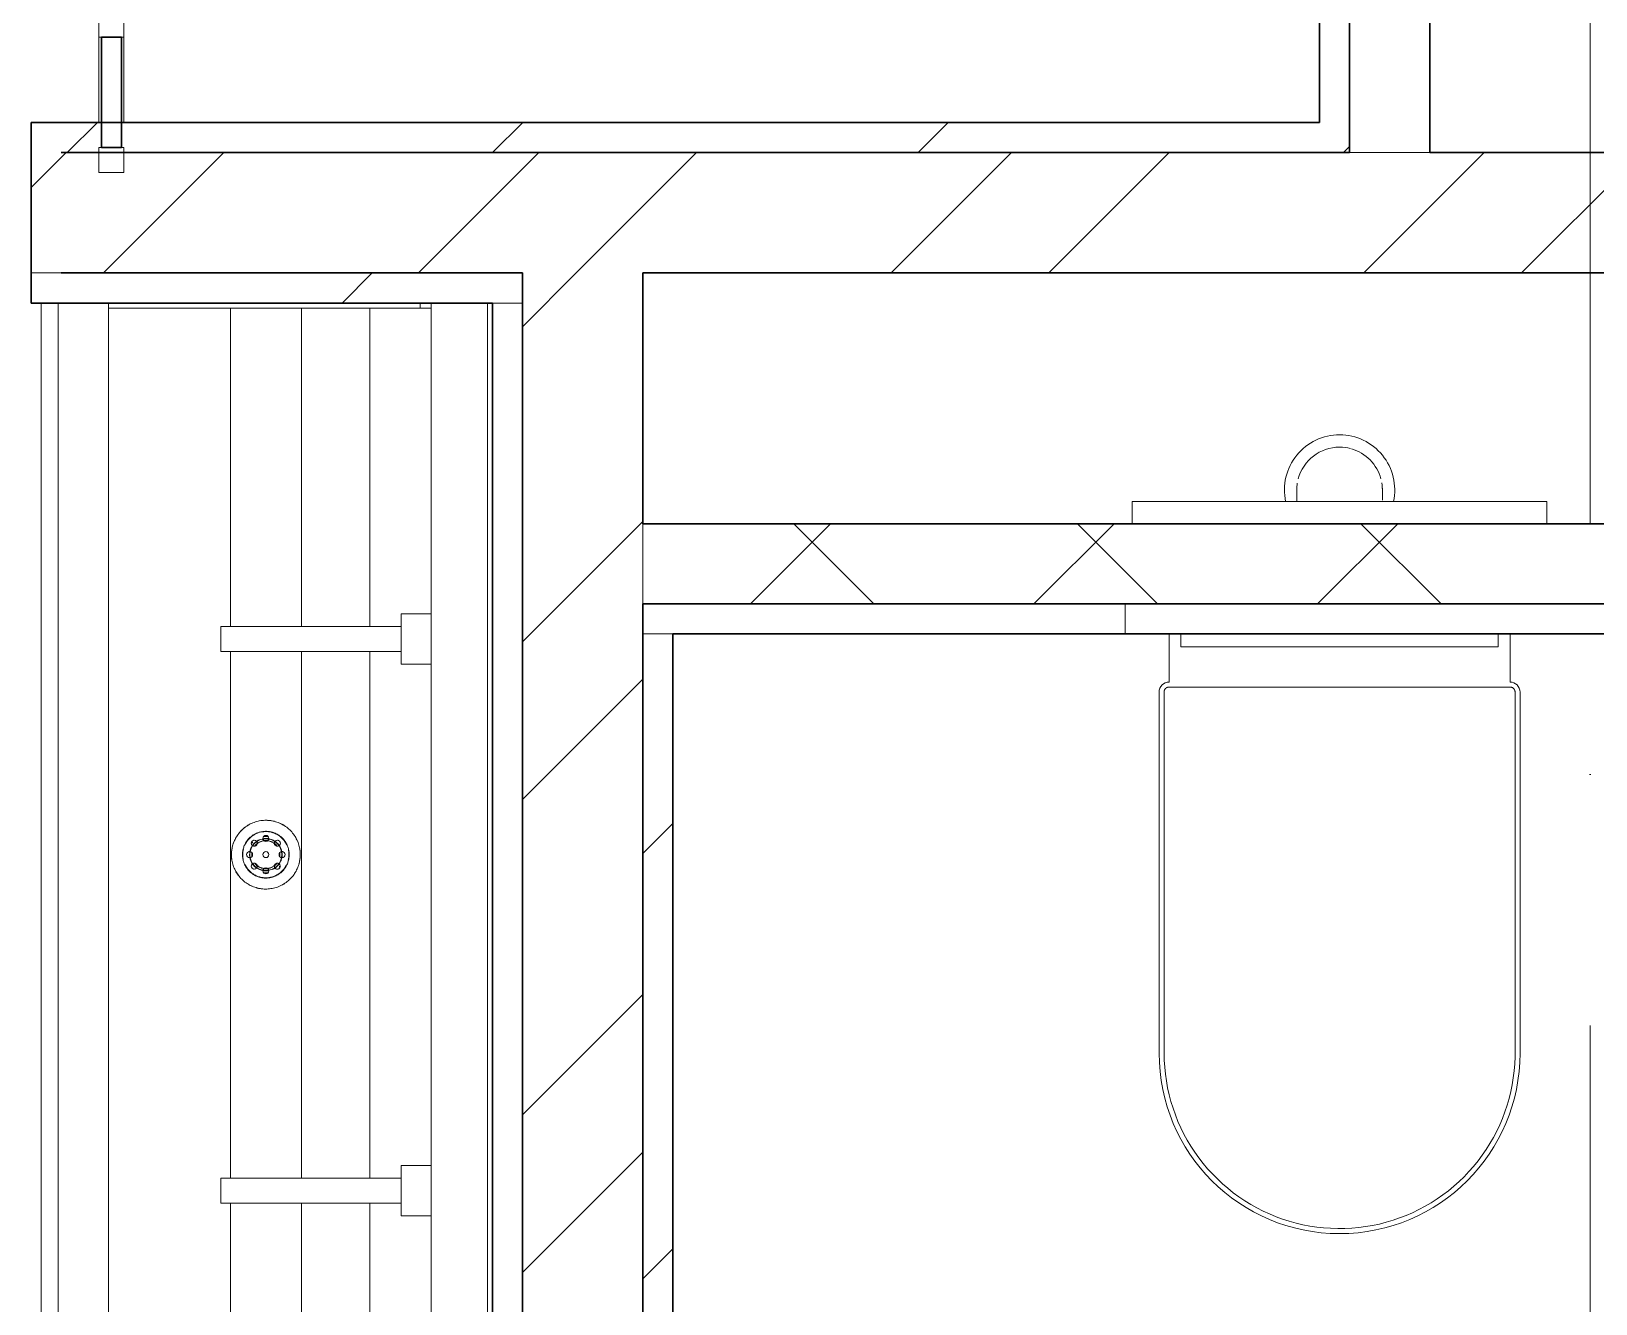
# Model space of a CAD drawing. Header units: millimetres. Extents: x -325553 to 627452, y -28539 to 738858.
# Drawn here: x -49270 to -47710, y 159837 to 161105 of the extents above; entities that cross this region are included whole.
import ezdxf

# ---------------------------------------------------------------- set-up
doc = ezdxf.new("R2010")
doc.units = ezdxf.units.MM
doc.linetypes.add('ADSK_Линия сетки', pattern=[25, 20, -2.5, 0, -2.5])
doc.layers.add('000_доп.МДУ', color=7, linetype='Continuous')
for name, color, linetype, lineweight in [('Витраж', 7, 'Continuous', 9), ('Оси', 252, 'Continuous', 9), ('Сантехника', 252, 'Continuous', 9), ('Стены наружные', 7, 'Continuous', 18), ('Стены разрез', 7, 'Continuous', 30), ('Стены штриховка', 7, 'Continuous', 9)]:
    doc.layers.add(name, color=color, linetype=linetype, lineweight=lineweight)

# ---------------------------------------------------------------- blocks, each defined once
blk = doc.blocks.new('1 этаж')
at = {"layer": 'Витраж', "color": 251, "lineweight": 18, "true_color": 0x636466, "extrusion": (0, 0, -1)}
for p, q in [((-49943.3, -9133.7), (-49943.3, -9158.7)), ((-49918.3, -9158.7), (-49918.3, -9133.7)), ((-49943.3, -9158.7), (-49918.3, -9158.7))]:
    blk.add_line(p, q, dxfattribs=at)
at = {"layer": 'Витраж', "color": 251, "true_color": 0x636466}
for p, q in [((-49943.3, -9158.7), (-49943.3, -9243.7)), ((-49918.3, -9158.7), (-49918.3, -9243.7))]:
    blk.add_line(p, q, dxfattribs=at)
at = {"layer": 'Витраж', "color": 251, "lineweight": 18, "true_color": 0x636466}
for p, q in [((-49918.3, -9268.7), (-49943.3, -9268.7)), ((-49943.3, -9268.7), (-49943.3, -9293.7)), ((-49918.3, -9293.7), (-49918.3, -9268.7)), ((-49943.3, -9293.7), (-49918.3, -9293.7))]:
    blk.add_line(p, q, dxfattribs=at)
at = {"layer": 'Оси', "color": 251, "linetype": 'ADSK_Линия сетки', "ltscale": 100, "true_color": 0x636466}
blk.add_line((-48455.8, -2643.7), (-48455.8, -33769.9), dxfattribs=at)
at = {"layer": 'Сантехника', "color": 251, "true_color": 0x636466}
for p, q in [((-50000.8, -9423.7), (-50000.8, -11193.7)), ((-49983.8, -9423.7), (-49983.8, -11193.7)), ((-49933.8, -9428.7), (-49933.8, -9423.7)), ((-49622.7, -9423.7), (-49622.7, -9428.7)), ((-49611.8, -9423.7), (-49611.8, -9428.7)), ((-49611.8, -9428.7), (-49611.8, -9423.7)), ((-49555.8, -9423.7), (-49555.8, -11193.7)), ((-49933.8, -9428.7), (-49933.8, -11188.7)), ((-49622.7, -9428.7), (-49933.8, -9428.7)), ((-49811.9, -9428.7), (-49811.9, -9746.2)), ((-49741.2, -9428.7), (-49741.2, -9746.2)), ((-49673.2, -9428.7), (-49673.2, -9746.3)), ((-49614.2, -9428.7), (-49622.7, -9428.7)), ((-49614.2, -9428.7), (-49611.8, -9428.7)), ((-49611.8, -9428.7), (-49611.8, -11188.7)), ((-49611.8, -9733.7), (-49641.8, -9733.7)), ((-49641.8, -9733.7), (-49641.8, -9783.7)), ((-49641.8, -9746.2), (-49821.8, -9746.2)), ((-49821.8, -9746.2), (-49821.8, -9771.2)), ((-48875.8, -9753.7), (-48875.8, -9801.6)), ((-48864, -9766.6), (-48864, -9753.7)), ((-48547.6, -9766.6), (-48864, -9766.6)), ((-48547.6, -9753.7), (-48547.6, -9766.6)), ((-48535.8, -9801.6), (-48535.8, -9753.7)), ((-49821.8, -9771.2), (-49641.8, -9771.2)), ((-49811.9, -9771.2), (-49811.9, -10296.2)), ((-49741.2, -9771.2), (-49741.2, -10296.2)), ((-49673.2, -9771.2), (-49673.2, -10296.3)), ((-49641.8, -9783.7), (-49611.8, -9783.7)), ((-48885.8, -9811.6), (-48885.8, -10171.6)), ((-48880.8, -9811.6), (-48880.8, -10171.6)), ((-48535.8, -9806.6), (-48875.8, -9806.6)), ((-48530.8, -10171.6), (-48530.8, -9811.6)), ((-48525.8, -10171.6), (-48525.8, -9811.6)), ((-49641.8, -10296.2), (-49821.8, -10296.2)), ((-49821.8, -10296.2), (-49821.8, -10321.2)), ((-49611.8, -10283.7), (-49641.8, -10283.7)), ((-49641.8, -10283.7), (-49641.8, -10333.7)), ((-49821.8, -10321.2), (-49641.8, -10321.2)), ((-49811.9, -10321.2), (-49811.9, -10846.2)), ((-49741.2, -10321.2), (-49741.2, -10846.2)), ((-49673.2, -10321.2), (-49673.2, -10846.3)), ((-49641.8, -10333.7), (-49611.8, -10333.7))]:
    blk.add_line(p, q, dxfattribs=at)
at = {"layer": 'Сантехника', "color": 251, "lineweight": 9, "true_color": 0x636466}
for p, q in [((-48912.6, -9621.6), (-48912.6, -9643.7)), ((-48887.6, -9621.6), (-48912.6, -9621.6)), ((-48887.6, -9621.6), (-48524.1, -9621.6)), ((-48499.1, -9621.6), (-48524.1, -9621.6)), ((-48499.1, -9643.7), (-48499.1, -9621.6))]:
    blk.add_line(p, q, dxfattribs=at)
at = {"layer": 'Сантехника', "color": 251, "lineweight": 9, "true_color": 0x636466, "flags": 128}
for points in [[(-48748.5, -9610.1), (-48748.5, -9610.1), (-48748.5, -9610.2), (-48748.5, -9610.4), (-48748.5, -9610.7), (-48748.5, -9611), (-48748.5, -9611.4), (-48748.5, -9611.9), (-48748.5, -9612.4), (-48748.5, -9613), (-48748.5, -9613.7), (-48748.5, -9614.4), (-48748.5, -9615.2), (-48748.5, -9616.1), (-48748.5, -9617), (-48748.5, -9618), (-48748.5, -9619), (-48748.5, -9620.1), (-48748.5, -9621.3)], [(-48663.1, -9620.4), (-48663.1, -9619.3), (-48663.1, -9618.2), (-48663.1, -9617.2), (-48663.1, -9616.3), (-48663.1, -9615.4), (-48663.1, -9614.6), (-48663.1, -9613.8), (-48663.1, -9613.2), (-48663.1, -9612.5), (-48663.1, -9612), (-48663.1, -9611.5), (-48663.1, -9611.1), (-48663.1, -9610.8), (-48663.1, -9610.5), (-48663.1, -9610.3), (-48663.1, -9610.2), (-48663.1, -9610.1), (-48663.1, -9610.1)]]:
    blk.add_lwpolyline(points, dxfattribs=at)
at = {"layer": 'Сантехника', "color": 251, "true_color": 0x636466, "flags": 128}
for points in [[(-48875.8, -9806.6), (-48876, -9806.6), (-48876.2, -9806.6), (-48876.4, -9806.6), (-48876.6, -9806.6), (-48876.8, -9806.7), (-48877, -9806.7), (-48877.2, -9806.7), (-48877.4, -9806.8), (-48877.6, -9806.9), (-48877.7, -9806.9), (-48877.9, -9807), (-48878.1, -9807.1), (-48878.3, -9807.2), (-48878.5, -9807.3), (-48878.6, -9807.4), (-48878.8, -9807.5), (-48878.9, -9807.7), (-48879.1, -9807.8), (-48879.2, -9807.9), (-48879.4, -9808.1), (-48879.5, -9808.2), (-48879.7, -9808.4), (-48879.8, -9808.5), (-48879.9, -9808.7), (-48880, -9808.8), (-48880.1, -9809), (-48880.2, -9809.2), (-48880.3, -9809.4), (-48880.4, -9809.6), (-48880.5, -9809.7), (-48880.5, -9809.9), (-48880.6, -9810.1), (-48880.6, -9810.3), (-48880.7, -9810.5), (-48880.7, -9810.7), (-48880.8, -9810.9), (-48880.8, -9811.1), (-48880.8, -9811.3), (-48880.8, -9811.5), (-48880.8, -9811.6)], [(-48530.8, -9811.6), (-48530.8, -9811.4), (-48530.8, -9811.2), (-48530.8, -9811), (-48530.9, -9810.8), (-48530.9, -9810.6), (-48530.9, -9810.4), (-48531, -9810.2), (-48531.1, -9810), (-48531.1, -9809.8), (-48531.2, -9809.6), (-48531.3, -9809.4), (-48531.4, -9809.2), (-48531.5, -9809.1), (-48531.6, -9808.9), (-48531.7, -9808.7), (-48531.8, -9808.6), (-48531.9, -9808.4), (-48532, -9808.3), (-48532.2, -9808.1), (-48532.3, -9808), (-48532.5, -9807.8), (-48532.6, -9807.7), (-48532.8, -9807.6), (-48532.9, -9807.5), (-48533.1, -9807.3), (-48533.3, -9807.2), (-48533.4, -9807.1), (-48533.6, -9807.1), (-48533.8, -9807), (-48534, -9806.9), (-48534.2, -9806.8), (-48534.4, -9806.8), (-48534.6, -9806.7), (-48534.8, -9806.7), (-48535, -9806.6), (-48535.1, -9806.6), (-48535.3, -9806.6), (-48535.5, -9806.6), (-48535.7, -9806.6), (-48535.8, -9806.6)], [(-49742.5, -9973.7), (-49742.5, -9972.4), (-49742.6, -9971), (-49742.7, -9969.6), (-49742.9, -9968.3), (-49743.2, -9966.9), (-49743.5, -9965.6), (-49743.8, -9964.3), (-49744.2, -9962.9), (-49744.7, -9961.6), (-49745.2, -9960.4), (-49745.8, -9959.1), (-49746.4, -9957.9), (-49747, -9956.7), (-49747.7, -9955.5), (-49748.5, -9954.4), (-49749.3, -9953.2), (-49750.1, -9952.2), (-49751, -9951.1), (-49751.9, -9950.1), (-49752.9, -9949.1), (-49753.9, -9948.2), (-49754.9, -9947.3), (-49756, -9946.4), (-49757.1, -9945.6), (-49758.3, -9944.9), (-49759.4, -9944.2), (-49760.6, -9943.5), (-49761.9, -9942.9), (-49763.1, -9942.3), (-49764.4, -9941.8), (-49765.7, -9941.3), (-49767, -9940.9), (-49768.3, -9940.5), (-49769.6, -9940.2), (-49771, -9939.9), (-49772.3, -9939.7), (-49773.7, -9939.6), (-49775.1, -9939.5), (-49776.4, -9939.4), (-49777.8, -9939.4), (-49779.2, -9939.5), (-49780.5, -9939.6), (-49781.9, -9939.8), (-49783.3, -9940), (-49784.6, -9940.3), (-49785.9, -9940.7), (-49787.2, -9941.1), (-49788.5, -9941.5), (-49789.8, -9942), (-49791.1, -9942.5), (-49792.3, -9943.1), (-49793.5, -9943.8), (-49794.7, -9944.5), (-49795.9, -9945.2), (-49797, -9946), (-49798.1, -9946.8), (-49799.1, -9947.7), (-49800.2, -9948.6), (-49801.1, -9949.6), (-49802.1, -9950.6), (-49803, -9951.6), (-49803.9, -9952.7), (-49804.7, -9953.8), (-49805.5, -9954.9), (-49806.2, -9956), (-49806.9, -9957.2), (-49807.5, -9958.5), (-49808.1, -9959.7), (-49808.6, -9961), (-49809.1, -9962.2), (-49809.6, -9963.5), (-49809.9, -9964.9), (-49810.3, -9966.2), (-49810.5, -9967.5), (-49810.8, -9968.9), (-49810.9, -9970.3), (-49811, -9971.6), (-49811.1, -9973), (-49811.1, -9973.7)], [(-49800.1, -9973.7), (-49800.1, -9972.8), (-49800, -9971.9), (-49799.9, -9970.9), (-49799.8, -9970), (-49799.6, -9969.1), (-49799.4, -9968.2), (-49799.2, -9967.3), (-49798.9, -9966.4), (-49798.6, -9965.5), (-49798.3, -9964.7), (-49797.9, -9963.8), (-49797.5, -9963), (-49797, -9962.2), (-49796.5, -9961.4), (-49796, -9960.6), (-49795.5, -9959.8), (-49794.9, -9959.1), (-49794.3, -9958.4), (-49793.7, -9957.7), (-49793, -9957), (-49792.4, -9956.4), (-49791.6, -9955.8), (-49790.9, -9955.2), (-49790.2, -9954.6), (-49789.4, -9954.1), (-49788.6, -9953.6), (-49787.8, -9953.2), (-49787, -9952.8), (-49786.1, -9952.4), (-49785.2, -9952), (-49784.4, -9951.7), (-49783.5, -9951.4), (-49782.6, -9951.2), (-49781.7, -9950.9), (-49780.8, -9950.8), (-49779.8, -9950.6), (-49778.9, -9950.5), (-49778, -9950.5), (-49777.1, -9950.4), (-49776.1, -9950.4), (-49775.2, -9950.5), (-49774.3, -9950.6), (-49773.3, -9950.7), (-49772.4, -9950.8), (-49771.5, -9951), (-49770.6, -9951.3), (-49769.7, -9951.5), (-49768.8, -9951.8), (-49768, -9952.2), (-49767.1, -9952.5), (-49766.3, -9952.9), (-49765.4, -9953.4), (-49764.6, -9953.9), (-49763.9, -9954.4), (-49763.1, -9954.9), (-49762.3, -9955.5), (-49761.6, -9956), (-49760.9, -9956.7), (-49760.3, -9957.3), (-49759.6, -9958), (-49759, -9958.7), (-49758.4, -9959.4), (-49757.9, -9960.2), (-49757.3, -9960.9), (-49756.8, -9961.7), (-49756.4, -9962.5), (-49755.9, -9963.4), (-49755.5, -9964.2), (-49755.2, -9965.1), (-49754.8, -9965.9), (-49754.6, -9966.8), (-49754.3, -9967.7), (-49754.1, -9968.6), (-49753.9, -9969.5), (-49753.7, -9970.4), (-49753.6, -9971.4), (-49753.5, -9972.3), (-49753.5, -9973.2), (-49753.5, -9973.7)], [(-49797.2, -9963.1), (-49796.8, -9962.3), (-49796.3, -9961.5), (-49795.8, -9960.7), (-49795.3, -9960), (-49794.7, -9959.2), (-49794.1, -9958.5), (-49793.5, -9957.9), (-49792.9, -9957.2), (-49792.2, -9956.6), (-49791.5, -9956), (-49790.8, -9955.4)], [(-49790, -9954.9), (-49789.2, -9954.3), (-49788.5, -9953.9), (-49787.7, -9953.4), (-49786.8, -9953), (-49786, -9952.6), (-49785.1, -9952.3), (-49784.3, -9951.9)], [(-49784.8, -9951.8), (-49785.6, -9952.2), (-49786.5, -9952.5), (-49787.3, -9952.9)], [(-49780.7, -9951), (-49779.8, -9950.9), (-49778.9, -9950.8), (-49778, -9950.7), (-49777.1, -9950.7), (-49776.1, -9950.7), (-49775.2, -9950.7), (-49774.3, -9950.8), (-49773.4, -9950.9), (-49772.5, -9951.1), (-49771.6, -9951.3), (-49770.7, -9951.5), (-49769.8, -9951.8), (-49768.9, -9952.1), (-49768.1, -9952.4), (-49767.2, -9952.8), (-49766.4, -9953.2), (-49765.6, -9953.6), (-49764.8, -9954.1), (-49764, -9954.6), (-49763.2, -9955.1), (-49762.5, -9955.7), (-49761.8, -9956.2), (-49761.1, -9956.9), (-49760.4, -9957.5), (-49759.8, -9958.2), (-49759.2, -9958.9), (-49758.6, -9959.6), (-49758.1, -9960.3), (-49757.6, -9961.1), (-49757.1, -9961.9), (-49756.6, -9962.7)], [(-49765.8, -9953.2), (-49766.7, -9952.8), (-49767.5, -9952.4), (-49768.4, -9952), (-49769.2, -9951.7), (-49770.1, -9951.4), (-49771, -9951.2), (-49771.9, -9950.9), (-49772.8, -9950.8), (-49773.8, -9950.6)], [(-49799.7, -9969.5), (-49799.9, -9970.4), (-49800, -9971.4), (-49800.1, -9972.3), (-49800.1, -9973.2), (-49800.1, -9973.7)], [(-49799.8, -9973.7), (-49799.8, -9972.8), (-49799.8, -9971.9), (-49799.7, -9971), (-49799.5, -9970.1), (-49799.4, -9969.2), (-49799.2, -9968.3)], [(-49793.3, -9957.3), (-49794, -9958), (-49794.6, -9958.7), (-49795.2, -9959.4), (-49795.7, -9960.2), (-49796.3, -9960.9), (-49796.8, -9961.7), (-49797.2, -9962.5)], [(-49793, -9973.7), (-49793, -9973.1), (-49792.9, -9972.4), (-49792.9, -9971.8), (-49792.8, -9971.2), (-49792.7, -9970.5), (-49792.5, -9969.9), (-49792.4, -9969.3), (-49792.2, -9968.6), (-49792, -9968), (-49791.7, -9967.4), (-49791.5, -9966.8), (-49791.2, -9966.3), (-49790.9, -9965.7), (-49790.5, -9965.1), (-49790.2, -9964.6), (-49789.8, -9964.1), (-49789.4, -9963.5), (-49789, -9963), (-49788.5, -9962.6), (-49788.1, -9962.1), (-49787.6, -9961.7), (-49787.1, -9961.2), (-49786.6, -9960.8), (-49786.1, -9960.5), (-49785.6, -9960.1)], [(-49780.2, -9957.9), (-49779.6, -9957.8), (-49778.9, -9957.7), (-49778.3, -9957.6), (-49777.6, -9957.6), (-49777, -9957.5), (-49776.3, -9957.5), (-49775.7, -9957.6), (-49775, -9957.6), (-49774.4, -9957.7), (-49773.8, -9957.8)], [(-49767.8, -9960.3), (-49767.3, -9960.6), (-49766.8, -9961), (-49766.3, -9961.4), (-49765.8, -9961.9), (-49765.3, -9962.3), (-49764.9, -9962.8), (-49764.4, -9963.3), (-49764, -9963.8), (-49763.6, -9964.3), (-49763.3, -9964.8), (-49762.9, -9965.4), (-49762.6, -9965.9), (-49762.3, -9966.5), (-49762, -9967.1), (-49761.8, -9967.7), (-49761.5, -9968.3), (-49761.3, -9968.9), (-49761.2, -9969.5), (-49761, -9970.2), (-49760.9, -9970.8), (-49760.8, -9971.4), (-49760.7, -9972.1), (-49760.6, -9972.7), (-49760.6, -9973.4), (-49760.6, -9973.7)], [(-49756.6, -9962.2), (-49757.1, -9961.4), (-49757.6, -9960.6), (-49758.1, -9959.8), (-49758.7, -9959.1), (-49759.3, -9958.4), (-49759.9, -9957.7), (-49760.6, -9957)], [(-49754.3, -9968.7), (-49754.1, -9969.6), (-49754, -9970.5), (-49753.9, -9971.4), (-49753.8, -9972.3), (-49753.8, -9973.2), (-49753.8, -9973.7)], [(-49753.5, -9973.7), (-49753.5, -9972.8), (-49753.6, -9971.9), (-49753.7, -9970.9), (-49753.8, -9970)], [(-49811.1, -9973.7), (-49811.1, -9975.1), (-49811, -9976.5), (-49810.9, -9977.8), (-49810.7, -9979.2), (-49810.4, -9980.5), (-49810.1, -9981.9), (-49809.8, -9983.2), (-49809.4, -9984.5), (-49808.9, -9985.8), (-49808.4, -9987.1), (-49807.8, -9988.3), (-49807.2, -9989.6), (-49806.6, -9990.8), (-49805.9, -9992), (-49805.1, -9993.1), (-49804.3, -9994.2), (-49803.5, -9995.3), (-49802.6, -9996.3), (-49801.7, -9997.4), (-49800.7, -9998.3), (-49799.7, -9999.3), (-49798.7, -10000.2), (-49797.6, -10001), (-49796.5, -10001.8), (-49795.3, -10002.6), (-49794.2, -10003.3), (-49793, -10004), (-49791.7, -10004.6), (-49790.5, -10005.2), (-49789.2, -10005.7), (-49787.9, -10006.2), (-49786.6, -10006.6), (-49785.3, -10007), (-49784, -10007.3), (-49782.6, -10007.5), (-49781.3, -10007.7), (-49779.9, -10007.9), (-49778.5, -10008), (-49777.2, -10008), (-49775.8, -10008), (-49774.4, -10007.9), (-49773.1, -10007.8), (-49771.7, -10007.6), (-49770.4, -10007.4), (-49769, -10007.1), (-49767.7, -10006.8), (-49766.4, -10006.4), (-49765.1, -10006), (-49763.8, -10005.5), (-49762.5, -10004.9), (-49761.3, -10004.3), (-49760.1, -10003.7), (-49758.9, -10003), (-49757.7, -10002.2), (-49756.6, -10001.5), (-49755.5, -10000.6), (-49754.5, -9999.8), (-49753.4, -9998.8), (-49752.5, -9997.9), (-49751.5, -9996.9), (-49750.6, -9995.9), (-49749.7, -9994.8), (-49748.9, -9993.7), (-49748.1, -9992.6), (-49747.4, -9991.4), (-49746.7, -9990.2), (-49746.1, -9989), (-49745.5, -9987.8), (-49745, -9986.5), (-49744.5, -9985.2), (-49744, -9983.9), (-49743.7, -9982.6), (-49743.3, -9981.3), (-49743.1, -9979.9), (-49742.8, -9978.6), (-49742.7, -9977.2), (-49742.6, -9975.8), (-49742.5, -9974.5), (-49742.5, -9973.7)], [(-49800.1, -9973.7), (-49800.1, -9974.7), (-49800, -9975.6), (-49799.9, -9976.5), (-49799.8, -9977.4)], [(-49753.5, -9973.7), (-49753.5, -9974.7), (-49753.6, -9975.6), (-49753.7, -9976.5), (-49753.8, -9977.4), (-49754, -9978.4), (-49754.2, -9979.3), (-49754.4, -9980.2), (-49754.7, -9981.1), (-49755, -9981.9), (-49755.3, -9982.8), (-49755.7, -9983.7), (-49756.1, -9984.5), (-49756.6, -9985.3), (-49757.1, -9986.1), (-49757.6, -9986.9), (-49758.1, -9987.6), (-49758.7, -9988.4), (-49759.3, -9989.1), (-49759.9, -9989.8), (-49760.6, -9990.4), (-49761.2, -9991.1), (-49762, -9991.7), (-49762.7, -9992.3), (-49763.4, -9992.8), (-49764.2, -9993.3), (-49765, -9993.8), (-49765.8, -9994.3), (-49766.7, -9994.7), (-49767.5, -9995.1), (-49768.4, -9995.4), (-49769.2, -9995.8), (-49770.1, -9996.1), (-49771, -9996.3), (-49771.9, -9996.5), (-49772.8, -9996.7), (-49773.8, -9996.8), (-49774.7, -9996.9), (-49775.6, -9997), (-49776.5, -9997), (-49777.5, -9997), (-49778.4, -9997), (-49779.3, -9996.9), (-49780.3, -9996.8), (-49781.2, -9996.6), (-49782.1, -9996.4), (-49783, -9996.2), (-49783.9, -9995.9), (-49784.8, -9995.6), (-49785.6, -9995.3), (-49786.5, -9994.9), (-49787.3, -9994.5), (-49788.2, -9994.1), (-49789, -9993.6), (-49789.7, -9993.1), (-49790.5, -9992.6), (-49791.3, -9992), (-49792, -9991.4), (-49792.7, -9990.8), (-49793.3, -9990.1), (-49794, -9989.5), (-49794.6, -9988.8), (-49795.2, -9988), (-49795.7, -9987.3), (-49796.3, -9986.5), (-49796.8, -9985.7), (-49797.2, -9984.9), (-49797.7, -9984.1), (-49798.1, -9983.3), (-49798.4, -9982.4), (-49798.8, -9981.5), (-49799, -9980.7), (-49799.3, -9979.8), (-49799.5, -9978.9), (-49799.7, -9977.9), (-49799.9, -9977), (-49800, -9976.1), (-49800.1, -9975.2), (-49800.1, -9974.2), (-49800.1, -9973.7)], [(-49799.3, -9978.8), (-49799.5, -9977.9), (-49799.6, -9977), (-49799.7, -9976.1), (-49799.8, -9975.1), (-49799.8, -9974.2), (-49799.8, -9973.7)], [(-49763.6, -9992.6), (-49764.4, -9993.1), (-49765.1, -9993.6), (-49765.9, -9994), (-49766.8, -9994.5), (-49767.6, -9994.9), (-49768.5, -9995.2), (-49769.3, -9995.5), (-49770.2, -9995.8), (-49771.1, -9996), (-49772, -9996.3), (-49772.9, -9996.4), (-49773.8, -9996.6), (-49774.7, -9996.7), (-49775.6, -9996.7), (-49776.6, -9996.8), (-49777.5, -9996.8), (-49778.4, -9996.7), (-49779.3, -9996.6), (-49780.2, -9996.5), (-49781.1, -9996.4), (-49782, -9996.2), (-49782.9, -9995.9), (-49783.8, -9995.7), (-49784.7, -9995.4), (-49785.5, -9995), (-49786.4, -9994.7), (-49787.2, -9994.3), (-49788, -9993.8), (-49788.8, -9993.4), (-49789.6, -9992.9), (-49790.4, -9992.4), (-49791.1, -9991.8), (-49791.8, -9991.2), (-49792.5, -9990.6), (-49793.2, -9990), (-49793.8, -9989.3), (-49794.4, -9988.6), (-49795, -9987.9), (-49795.5, -9987.1), (-49796.1, -9986.4), (-49796.5, -9985.6), (-49797, -9984.8)], [(-49797, -9985.3), (-49796.5, -9986.1), (-49796, -9986.9), (-49795.5, -9987.6), (-49794.9, -9988.4), (-49794.3, -9989.1), (-49793.7, -9989.8), (-49793, -9990.4)], [(-49785.8, -9987.2), (-49786.3, -9986.8), (-49786.9, -9986.4), (-49787.4, -9986), (-49787.8, -9985.6), (-49788.3, -9985.1), (-49788.7, -9984.7), (-49789.2, -9984.2), (-49789.6, -9983.7), (-49790, -9983.2), (-49790.3, -9982.6), (-49790.7, -9982.1), (-49791, -9981.5), (-49791.3, -9980.9), (-49791.6, -9980.4), (-49791.8, -9979.8), (-49792.1, -9979.2), (-49792.3, -9978.5), (-49792.5, -9977.9), (-49792.6, -9977.3), (-49792.7, -9976.7), (-49792.8, -9976), (-49792.9, -9975.4), (-49793, -9974.7), (-49793, -9974.1), (-49793, -9973.7)], [(-49760.6, -9973.7), (-49760.6, -9974.4), (-49760.7, -9975), (-49760.7, -9975.7), (-49760.8, -9976.3), (-49760.9, -9976.9), (-49761.1, -9977.6), (-49761.2, -9978.2), (-49761.4, -9978.8), (-49761.6, -9979.4), (-49761.9, -9980), (-49762.1, -9980.6), (-49762.4, -9981.2), (-49762.7, -9981.8), (-49763.1, -9982.3), (-49763.4, -9982.9), (-49763.8, -9983.4), (-49764.2, -9983.9), (-49764.6, -9984.4), (-49765.1, -9984.9), (-49765.5, -9985.4), (-49766, -9985.8), (-49766.5, -9986.2), (-49767, -9986.6), (-49767.5, -9987), (-49768, -9987.4)], [(-49756.4, -9984.4), (-49756.8, -9985.2), (-49757.3, -9986), (-49757.8, -9986.7), (-49758.3, -9987.5), (-49758.9, -9988.2), (-49759.5, -9988.9), (-49760.1, -9989.6), (-49760.8, -9990.3), (-49761.4, -9990.9), (-49762.1, -9991.5), (-49762.8, -9992.1)], [(-49760.3, -9990.1), (-49759.6, -9989.5), (-49759, -9988.8), (-49758.4, -9988), (-49757.9, -9987.3), (-49757.3, -9986.5), (-49756.8, -9985.7), (-49756.4, -9984.9)], [(-49753.8, -9973.7), (-49753.8, -9974.7), (-49753.8, -9975.6), (-49753.9, -9976.5), (-49754.1, -9977.4), (-49754.2, -9978.3), (-49754.4, -9979.2)], [(-49753.9, -9977.9), (-49753.7, -9977), (-49753.6, -9976.1), (-49753.5, -9975.2), (-49753.5, -9974.2), (-49753.5, -9973.7)], [(-49787.8, -9994.3), (-49787, -9994.7), (-49786.1, -9995.1), (-49785.2, -9995.4), (-49784.4, -9995.8), (-49783.5, -9996.1), (-49782.6, -9996.3), (-49781.7, -9996.5), (-49780.8, -9996.7), (-49779.8, -9996.8)], [(-49773.4, -9989.6), (-49774, -9989.7), (-49774.7, -9989.8), (-49775.3, -9989.9), (-49776, -9989.9), (-49776.6, -9989.9), (-49777.3, -9989.9), (-49777.9, -9989.9), (-49778.6, -9989.8), (-49779.2, -9989.8), (-49779.8, -9989.6)], [(-49773.3, -9996.8), (-49772.4, -9996.6), (-49771.5, -9996.4), (-49770.6, -9996.2), (-49769.7, -9995.9), (-49768.8, -9995.6), (-49768, -9995.3), (-49767.1, -9994.9), (-49766.3, -9994.5)], [(-48880.8, -10171.6), (-48880.7, -10178.5), (-48880.2, -10185.5), (-48879.5, -10192.5), (-48878.6, -10199.4), (-48877.3, -10206.3), (-48875.8, -10213.1), (-48874, -10219.9), (-48871.9, -10226.6), (-48869.6, -10233.2), (-48867, -10239.7), (-48864.1, -10246.1), (-48861, -10252.4), (-48857.7, -10258.5), (-48854.1, -10264.5), (-48850.2, -10270.4), (-48846.2, -10276.1), (-48841.9, -10281.6), (-48837.4, -10286.9), (-48832.6, -10292.1), (-48827.7, -10297.1), (-48822.6, -10301.9), (-48817.3, -10306.4), (-48811.8, -10310.8), (-48806.2, -10314.9), (-48800.4, -10318.8), (-48794.4, -10322.5), (-48788.3, -10325.9), (-48782, -10329.1), (-48775.7, -10332), (-48769.2, -10334.7), (-48762.6, -10337.1), (-48756, -10339.2), (-48749.2, -10341.1), (-48742.4, -10342.7), (-48735.5, -10344), (-48728.6, -10345.1), (-48721.7, -10345.8), (-48714.7, -10346.3), (-48707.7, -10346.5), (-48700.7, -10346.5), (-48693.7, -10346.1), (-48686.7, -10345.5), (-48679.8, -10344.6), (-48672.9, -10343.4), (-48666, -10342), (-48659.3, -10340.2), (-48652.5, -10338.3), (-48645.9, -10336), (-48639.4, -10333.5), (-48633, -10330.7), (-48626.7, -10327.6), (-48620.5, -10324.3), (-48614.5, -10320.8), (-48608.6, -10317), (-48602.8, -10313), (-48597.2, -10308.8), (-48591.8, -10304.4), (-48586.6, -10299.7), (-48581.6, -10294.8), (-48576.8, -10289.8), (-48572.1, -10284.5), (-48567.7, -10279.1), (-48563.5, -10273.5), (-48559.6, -10267.7), (-48555.8, -10261.8), (-48552.4, -10255.7), (-48549.1, -10249.5), (-48546.1, -10243.2), (-48543.4, -10236.7), (-48540.9, -10230.2), (-48538.7, -10223.5), (-48536.8, -10216.8), (-48535.1, -10210), (-48533.7, -10203.2), (-48532.6, -10196.2), (-48531.7, -10189.3), (-48531.1, -10182.3), (-48530.8, -10175.3), (-48530.8, -10171.6)]]:
    blk.add_lwpolyline(points, dxfattribs=at)
at = {"layer": 'Сантехника', "color": 251, "lineweight": 9, "true_color": 0x636466}
for radius, start, end in [(55, 90, 192.0258), (55, 347.9742, 90), (42.7, 90, 165), (42.7, 75, 90), (42.7, 15, 73.8853), (42.7, 170.8699, 180), (42.7, 177.9172, 180), (42.7, 182.2417, 184.1976), (42.7, 357.2428, 9.4986), (42.7, 0, 2.5338)]:
    blk.add_arc((-48705.8, -9610.1), radius, start, end, dxfattribs=at)
at = {"layer": 'Сантехника', "color": 251, "true_color": 0x636466}
for centre, radius, start, end in [((-48875.8, -9811.6), 10, 90, 180), ((-48875.8, -9811.6), 5, 150, 180), ((-48875.8, -9811.6), 5, 150, 180), ((-48875.8, -9811.6), 5, 150, 165), ((-48875.8, -9811.6), 5, 90, 120), ((-48875.8, -9811.6), 5, 90, 120), ((-48875.8, -9811.6), 5, 90, 120), ((-48535.8, -9811.6), 10, 0, 90), ((-48535.8, -9811.6), 5, 60, 90), ((-48535.8, -9811.6), 5, 60, 90), ((-48535.8, -9811.6), 5, 60, 90), ((-48535.8, -9811.6), 5, 0, 30), ((-48535.8, -9811.6), 5, 0, 30), ((-48535.8, -9811.6), 5, 15, 30), ((-49776.8, -9973.7), 34.3, 81.2405, 94.5295), ((-49776.8, -9973.7), 34.3, 145.0376, 161.2102), ((-49776.8, -9973.7), 34.3, 133.5244, 136.5478), ((-49776.8, -9973.7), 34.3, 112.2071, 130.7179), ((-49776.8, -9957.5), 3, 0, 180), ((-49776.8, -9957.5), 3, 0, 180), ((-49776.8, -9973.7), 34.3, 75.5624, 79.0767), ((-49776.8, -9973.7), 34.3, 56.5875, 72.8932), ((-49776.8, -9973.7), 34.3, 20.4173, 38.2302), ((-49776.8, -9973.7), 34.3, 170.2639, 180), ((-49776.8, -9973.7), 34.3, 164.3157, 167.198), ((-49776.8, -9973.7), 23, 144, 154.1058), ((-49793, -9973.7), 3, 90, 180), ((-49793, -9973.7), 3, 90, 105), ((-49776.8, -9973.7), 16.2, 158.4339, 180), ((-49793, -9973.7), 3, 30, 90), ((-49793, -9973.7), 3, 0, 90), ((-49776.8, -9973.7), 15.9, 0, 180), ((-49788.3, -9962.3), 3, 45, 225), ((-49788.3, -9962.3), 3, 135, 195), ((-49776.8, -9973.7), 18.1, 136.1528, 141.4432), ((-49788.3, -9962.3), 3, 210, 225), ((-49788.3, -9962.3), 3, 225, 45), ((-49788.3, -9962.3), 3, 225, 285), ((-49788.3, -9962.3), 3, 90, 120), ((-49776.8, -9973.7), 16.2, 110.5449, 140.552), ((-49776.8, -9973.7), 14.1, 136.2949, 141.7649), ((-49776.8, -9973.7), 14.1, 124.7852, 137.7972), ((-49776.8, -9973.7), 14.1, 125.0449, 135), ((-49776.8, -9973.7), 13.9, 45, 135), ((-49776.8, -9973.7), 13.9, 45, 135), ((-49788.3, -9962.3), 3, 330, 45), ((-49776.8, -9973.7), 14.1, 113.7949, 123.75), ((-49776.8, -9973.7), 14.1, 102.5449, 111.2863), ((-49776.8, -9973.7), 16.2, 39.3943, 101.028), ((-49776.8, -9957.5), 3, 180, 255), ((-49776.8, -9957.5), 3, 180, 0), ((-49776.8, -9973.7), 3, 0, 180), ((-49776.8, -9973.7), 14.1, 91.2949, 101.25), ((-49776.8, -9973.7), 18.1, 83.5568, 96.4432), ((-49776.8, -9973.7), 14.1, 80.5238, 95.3542), ((-49776.8, -9973.7), 14.1, 80.0449, 90), ((-49776.8, -9957.5), 3, 285, 0), ((-49776.8, -9973.7), 14.1, 68.7949, 78.75), ((-49776.8, -9973.7), 14.1, 60.7079, 67.5), ((-49776.8, -9973.7), 14.1, 46.2949, 56.25), ((-49765.3, -9962.3), 3, 135, 210), ((-49765.3, -9962.3), 3, 135, 315), ((-49776.8, -9973.7), 14.1, 41.7766, 52.7822), ((-49765.3, -9962.3), 3, 315, 135), ((-49776.8, -9973.7), 14.1, 38.2351, 45), ((-49765.3, -9962.3), 3, 255, 315), ((-49765.3, -9962.3), 3, 60, 90), ((-49760.6, -9973.7), 3, 90, 180), ((-49765.3, -9962.3), 3, 345, 45), ((-49765.3, -9962.3), 3, 315, 330), ((-49760.6, -9973.7), 3, 90, 150), ((-49760.6, -9973.7), 3, 75, 90), ((-49760.6, -9973.7), 3, 0, 90), ((-49776.8, -9973.7), 23, 25.3123, 36), ((-49776.8, -9973.7), 34.3, 6.4389, 10.0463), ((-49776.8, -9973.7), 34.3, 0, 4.4583), ((-49776.8, -9973.7), 34.3, 180, 184.4583), ((-49776.8, -9973.7), 34.3, 186.4389, 190.0463), ((-49776.8, -9973.7), 34.3, 201.6884, 218.2302), ((-49776.8, -9973.7), 23, 205.3123, 216), ((-49793, -9973.7), 3, 150, 180), ((-49793, -9973.7), 3, 180, 210), ((-49793, -9973.7), 3, 180, 270), ((-49793, -9973.7), 3, 255, 270), ((-49793, -9973.7), 3, 270, 0), ((-49793, -9973.7), 3, 270, 330), ((-49776.8, -9973.7), 16, 179.2587, 180), ((-49776.8, -9973.7), 16, 179.2587, 180), ((-49776.8, -9973.7), 15.9, 180, 0), ((-49788.3, -9985.2), 3, 135, 315), ((-49788.3, -9985.2), 3, 165, 225), ((-49776.8, -9973.7), 14.1, 173.2684, 180), ((-49776.8, -9973.7), 14.1, 180, 186.7316), ((-49788.3, -9985.2), 3, 135, 150), ((-49788.3, -9985.2), 3, 75, 135), ((-49788.3, -9985.2), 3, 315, 135), ((-49776.8, -9973.7), 16.2, 219.3943, 252.9769), ((-49776.8, -9973.7), 14.1, 218.2351, 225), ((-49776.8, -9973.7), 14.1, 222.2028, 235.2148), ((-49776.8, -9973.7), 13.9, 225, 315), ((-49776.8, -9973.7), 13.9, 225, 315), ((-49776.8, -9973.7), 14.1, 226.2949, 236.25), ((-49788.3, -9985.2), 3, 315, 30), ((-49776.8, -9973.7), 14.1, 237.5449, 247.5), ((-49776.8, -9973.7), 3, 180, 0), ((-49776.8, -9973.7), 14.1, 293.7949, 299.2921), ((-49776.8, -9973.7), 16.2, 293.8381, 335.2568), ((-49776.8, -9973.7), 14.1, 305.0449, 315), ((-49765.3, -9985.2), 3, 45, 225), ((-49776.8, -9973.7), 14.1, 307.2178, 318.2234), ((-49765.3, -9985.2), 3, 150, 225), ((-49765.3, -9985.2), 3, 225, 45), ((-49776.8, -9973.7), 14.1, 316.2949, 321.7649), ((-49765.3, -9985.2), 3, 45, 105), ((-49776.8, -9973.7), 18.1, 316.5264, 321.4432), ((-49760.6, -9973.7), 3, 180, 270), ((-49760.6, -9973.7), 3, 210, 270), ((-49765.3, -9985.2), 3, 30, 45), ((-49765.3, -9985.2), 3, 315, 15), ((-49776.8, -9973.7), 14.1, 0, 6.7316), ((-49776.8, -9973.7), 14.1, 353.2684, 0), ((-49776.8, -9973.7), 16.2, 338.4339, 0), ((-49760.6, -9973.7), 3, 270, 0), ((-49760.6, -9973.7), 3, 270, 285), ((-49776.8, -9973.7), 23, 324, 334.1058), ((-49760.6, -9973.7), 3, 0, 30), ((-49760.6, -9973.7), 3, 330, 0), ((-49776.8, -9973.7), 34.3, 325.0376, 341.2102), ((-49776.8, -9973.7), 34.3, 344.3157, 347.198), ((-49776.8, -9973.7), 34.3, 350.2639, 0), ((-49776.8, -9973.7), 34.3, 236.5875, 252.8932), ((-49788.3, -9985.2), 3, 240, 270), ((-49776.8, -9973.7), 14.1, 251.3559, 258.75), ((-49776.8, -9973.7), 16.2, 255, 281.028), ((-49776.8, -9989.9), 3, 0, 180), ((-49776.8, -9989.9), 3, 105, 180), ((-49776.8, -9989.9), 3, 180, 0), ((-49776.8, -9989.9), 3, 180, 0), ((-49776.8, -9973.7), 14.1, 260.0449, 270), ((-49776.8, -9973.7), 18.1, 263.5568, 276.4432), ((-49776.8, -9973.7), 14.1, 264.6458, 280.001), ((-49776.8, -9973.7), 14.1, 271.2949, 281.25), ((-49776.8, -9989.9), 3, 0, 75), ((-49776.8, -9973.7), 14.1, 282.5449, 288.6441), ((-49765.3, -9985.2), 3, 270, 300), ((-49776.8, -9973.7), 34.3, 292.2071, 310.7179), ((-49776.8, -9973.7), 34.3, 313.5244, 316.5478), ((-49776.8, -9973.7), 34.3, 255.5624, 259.0767), ((-49776.8, -9973.7), 34.3, 261.2405, 274.5295), ((-48705.8, -10171.6), 180, 180, 0), ((-48705.8, -10171.6), 175, 180, 180.9078), ((-48705.8, -10171.6), 175, 180, 180.9078), ((-48705.8, -10171.6), 175, 359.0922, 0), ((-48705.8, -10171.6), 175, 359.0922, 0)]:
    blk.add_arc(centre, radius, start, end, dxfattribs=at)
at = {"layer": 'Стены наружные', "color": 251, "lineweight": 30, "true_color": 0x636466}
for p, q in [((-48615.8, -9273.7), (-48615.8, -5343.7)), ((-48725.8, -5373.7), (-48725.8, -9243.7)), ((-48695.8, -5373.7), (-48695.8, -9273.7)), ((-48725.8, -9243.7), (-50010.8, -9243.7)), ((-50010.8, -9243.7), (-50010.8, -9423.7)), ((-48695.8, -9273.7), (-49980.8, -9273.7)), ((-48215.8, -9273.7), (-48615.8, -9273.7)), ((-49980.8, -9393.7), (-49520.8, -9393.7)), ((-49520.8, -9393.7), (-49520.8, -11223.7)), ((-49400.8, -9643.7), (-49400.8, -9393.7)), ((-49400.8, -9393.7), (-47960.8, -9393.7)), ((-50010.8, -9423.7), (-49550.8, -9423.7)), ((-49550.8, -9423.7), (-49550.8, -11193.7)), ((-48360.8, -9643.7), (-49400.8, -9643.7)), ((-49400.8, -11618.7), (-49400.8, -9723.7)), ((-49400.8, -9723.7), (-48341.8, -9723.7)), ((-49370.8, -9753.7), (-47990.8, -9753.7)), ((-49370.8, -11688.7), (-49370.8, -9753.7))]:
    blk.add_line(p, q, dxfattribs=at)
at = {"layer": 'Стены наружные', "color": 251, "linetype": 'Continuous', "lineweight": 9, "true_color": 0x636466}
for p, q in [((-49974.8, -9273.7), (-49944.8, -9243.7)), ((-49550.6, -9273.7), (-49520.6, -9243.7)), ((-49126.3, -9273.7), (-49096.3, -9243.7)), ((-48702, -9273.7), (-48695.8, -9267.5)), ((-50010.8, -9308.6), (-49975.9, -9273.7)), ((-49938.7, -9393.7), (-49818.7, -9273.7)), ((-49624.4, -9393.7), (-49504.4, -9273.7)), ((-49467.3, -9393.7), (-49347.3, -9273.7)), ((-49153, -9393.7), (-49033, -9273.7)), ((-48995.8, -9393.7), (-48875.8, -9273.7)), ((-48681.5, -9393.7), (-48561.5, -9273.7)), ((-48524.4, -9393.7), (-48404.4, -9273.7)), ((-49700.6, -9423.7), (-49670.6, -9393.7)), ((-49520.8, -9447.3), (-49467.3, -9393.7)), ((-49520.8, -9761.6), (-49400.8, -9641.6)), ((-49293.5, -9723.7), (-49213.5, -9643.7)), ((-49170.2, -9723.7), (-49250.2, -9643.7)), ((-49010.6, -9723.7), (-48930.6, -9643.7)), ((-48887.3, -9723.7), (-48967.3, -9643.7)), ((-48727.8, -9723.7), (-48647.8, -9643.7)), ((-48604.5, -9723.7), (-48684.5, -9643.7)), ((-48919.8, -9753.7), (-48919.8, -9723.7)), ((-49520.8, -9918.7), (-49400.8, -9798.7)), ((-49400.8, -9972.5), (-49370.8, -9942.5)), ((-49520.8, -10233), (-49400.8, -10113)), ((-49520.8, -10390.2), (-49400.8, -10270.2)), ((-49400.8, -10396.8), (-49370.8, -10366.8))]:
    blk.add_line(p, q, dxfattribs=at)
at = {"layer": 'Стены разрез', "color": 251, "true_color": 0x636466}
for p, q in [((-49920.8, -9158.7), (-49940.8, -9158.7)), ((-49940.8, -9158.7), (-49940.8, -9268.7)), ((-49920.8, -9268.7), (-49920.8, -9158.7)), ((-49940.8, -9268.7), (-49920.8, -9268.7))]:
    blk.add_line(p, q, dxfattribs=at)
at = {"layer": 'Стены штриховка', "color": 251, "true_color": 0x636466}
for p, q in [((-48695.8, -9273.7), (-48615.8, -9273.7)), ((-49980.8, -9393.7), (-50010.8, -9393.7)), ((-49520.8, -9423.7), (-49550.8, -9423.7)), ((-49400.8, -9643.7), (-49400.8, -9723.7)), ((-49370.8, -9753.7), (-49400.8, -9753.7))]:
    blk.add_line(p, q, dxfattribs=at)

msp = doc.modelspace()

# ---------------------------------------------------------------- block references
at = {"layer": '000_доп.МДУ', "color": 7, "lineweight": 0}
msp.add_blockref('1 этаж', (740.6, 170258), dxfattribs=at)

doc.saveas('drawing.dxf')
